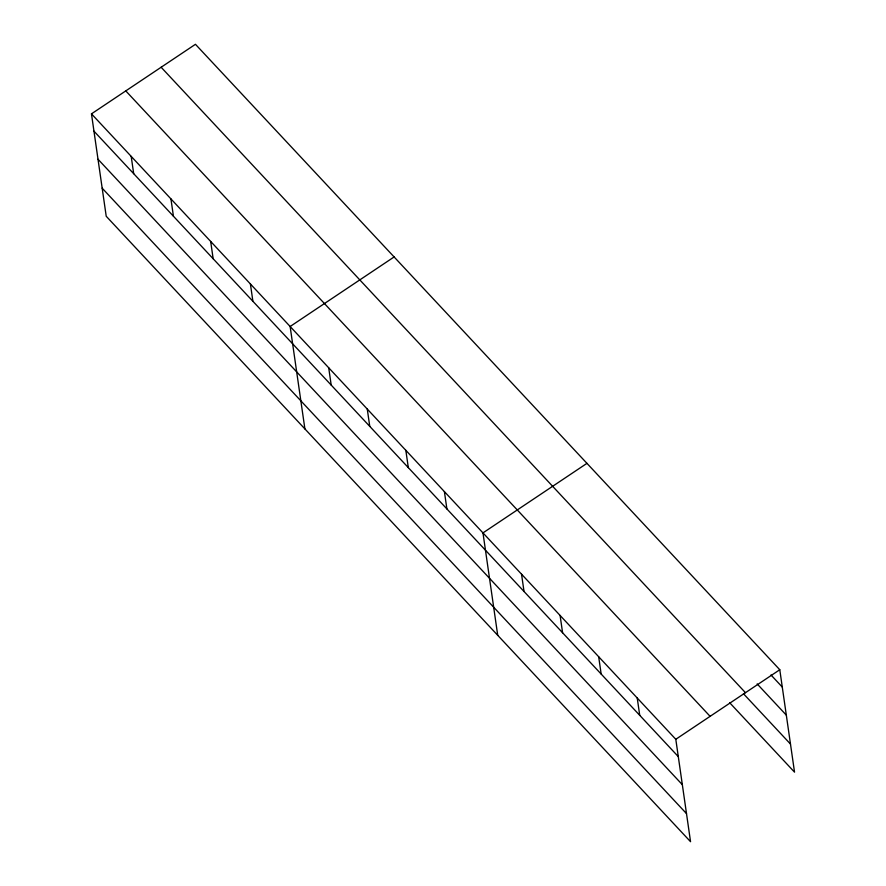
<?xml version="1.0" encoding="UTF-8"?>
<svg xmlns="http://www.w3.org/2000/svg" width="886" height="886" viewBox="0 0 886 886"><rect width="100%" height="100%" fill="white"/><g stroke="black" fill="none" stroke-linecap="round" stroke-linejoin="round"><path stroke-width="1.33" d="M91.468 113.851L675.797 739.289L690.548 841.7L106.22 216.262L91.468 113.851L195.452 44.3L779.78 669.738L794.532 772.149L729.632 702.676M394.115 256.951L290.132 326.502L304.895 428.913M586.953 463.345L482.97 532.896L497.722 635.306M675.797 739.289L779.78 669.738M770.986 674.966L782.272 687.049M757.165 683.914L786.325 715.135M161.13 67.247L745.469 692.697M743.454 693.727L790.489 744.063M125.779 90.904L710.107 716.342M93.96 131.161L678.288 756.6M98.003 159.236L682.342 784.686M102.178 188.175L686.506 813.614M637.233 698.013L639.725 715.323M598.67 656.736L601.162 674.047M560.096 615.46L562.588 632.759M521.533 574.172L524.025 591.483M444.395 491.619L446.898 508.929M405.832 450.343L408.324 467.642M367.269 409.066L369.761 426.365M328.706 367.779L331.198 385.089M250.406 283.974L252.898 301.273M210.669 241.446L213.161 258.745M170.932 198.907L173.423 216.217M131.194 156.379L133.697 173.689"/></g></svg>
